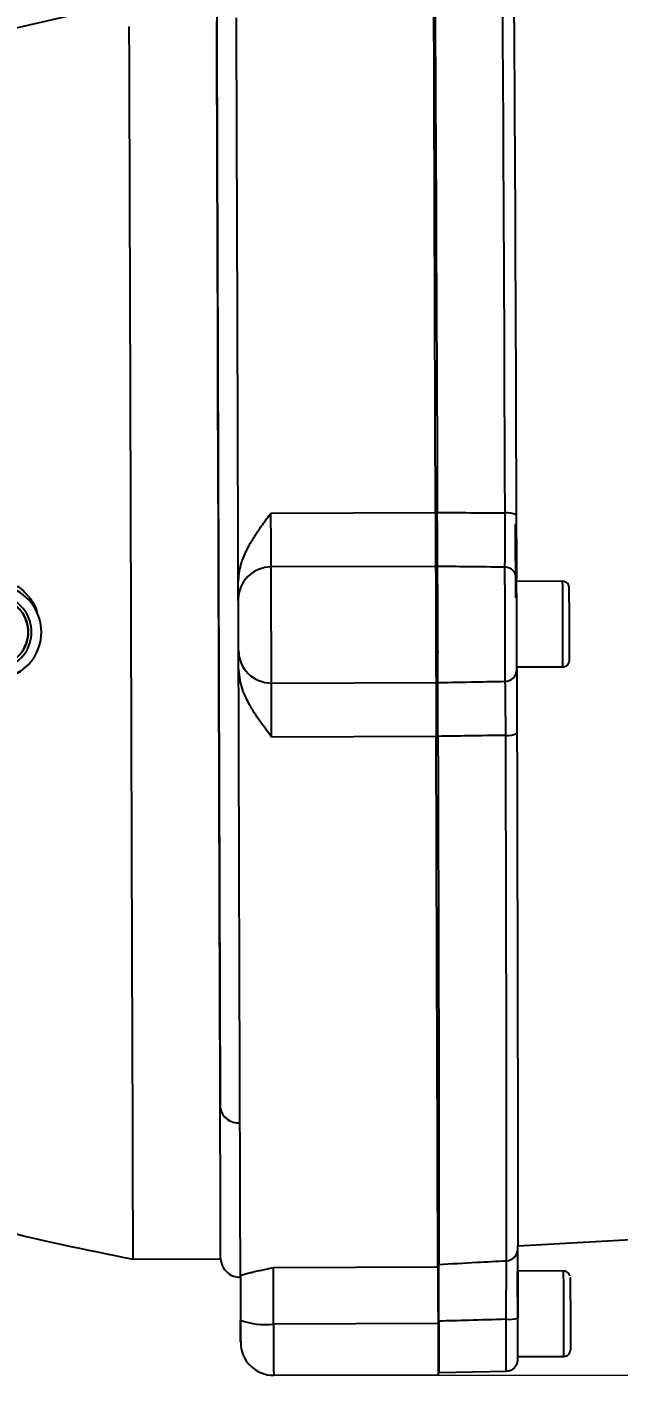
# Model space of a CAD drawing. Header units: millimetres. Extents: x 2384 to 4064, y 886 to 2074.
# Drawn here: x 3577.1 to 3666.9, y 1704.8 to 1910 of the extents above; entities that cross this region are included whole.
import ezdxf

# ---------------------------------------------------------------- set-up
doc = ezdxf.new("R2010")
doc.units = ezdxf.units.MM
doc.layers.add('标注', color=3, linetype='Continuous', lineweight=13)
doc.styles.add('SLDTEXTSTYLE1', font='txt.shx', dxfattribs={"width": 0.7, "bigfont": 'gbcbig.shx'})
doc.dimstyles.new('SLDDIMSTYLE12$0', dxfattribs={"dimtxt": 12, "dimasz": 10, "dimexe": 0, "dimexo": 0.0625, "dimgap": 0.875, "dimtad": 1, "dimdec": 1, "dimlfac": 1.8, "dimrnd": 1e-09, "dimzin": 12, "dimdsep": 46, "dimtxsty": 'SLDTEXTSTYLE1', "dimcen": 0.09, "dimdle": 8.16, "dimclrd": 3, "dimclre": 3, "dimadec": 0, "dimazin": 3, "dimtfac": 1, "dimtdec": 1, "dimtofl": 0, "dimtmove": 0, "dimatfit": 3, "dimfxl": 0, "dimfrac": 2, "dimtolj": 1, "dimlwd": 5, "dimlwe": 5, "dimarcsym": 0})

# ---------------------------------------------------------------- blocks, each defined once
blk = doc.blocks.new('*D58')
at = {"layer": 'Defpoints', "color": 0, "transparency": 16777216}
for p in [(3649.22, 1933.01), (3639.6, 1704.98), (3841.03, 1704.98)]:
    blk.add_point(p, dxfattribs=at)
at = {"layer": '标注', "color": 3, "lineweight": 5, "transparency": 16777216}
blk.add_line((3649.29, 1933.01), (3841.03, 1933.01), dxfattribs=at)
at = {"layer": '标注', "color": 3, "linetype": 'Continuous', "lineweight": 5, "transparency": 16777216}
for p, q in [((3841.03, 1923.01), (3841.03, 1714.98)), ((3639.66, 1704.98), (3841.03, 1704.98))]:
    blk.add_line(p, q, dxfattribs=at)
at = {"layer": '标注', "color": 3, "transparency": 16777216}
for points in [[(3839.36, 1923.01), (3842.69, 1923.01), (3841.03, 1933.01)], [(3839.36, 1714.98), (3842.69, 1714.98), (3841.03, 1704.98)]]:
    blk.add_solid(points, dxfattribs=at)
at = {"layer": '标注', "color": 0, "transparency": 16777216, "insert": (3835.15, 1818.99), "char_height": 10, "attachment_point": 5, "rotation": 90, "style": 'SLDTEXTSTYLE1'}
blk.add_mtext('\\A1;230', dxfattribs=at)

msp = doc.modelspace()

# ---------------------------------------------------------------- linework, layer by layer
at = {"color": 7, "linetype": 'Continuous', "lineweight": 25}
for p, q in [((3614.187, 1836.066), (3639.187, 1836.145)), ((3651.382, 1823.167), (3651.347, 1834.402)), ((3639.213, 1827.961), (3614.213, 1827.882)), ((3658.509, 1825.689), (3651.513, 1825.667)), ((3639.52, 1823.13), (3639.228, 1823.129)), ((3639.253, 1815.129), (3639.545, 1815.13)), ((3577.403, 1813.107), (3577.426, 1813.132)), ((3651.554, 1812.667), (3658.55, 1812.689)), ((3614.268, 1810.223), (3639.268, 1810.302)), ((3639.294, 1802.085), (3614.294, 1802.007)), ((3651.679, 1724.641), (3802.875, 1733.041)), ((3593.249, 1722.625), (3606.544, 1722.667)), ((3614.548, 1721.362), (3639.548, 1721.44)), ((3658.658, 1720.824), (3651.658, 1720.802)), ((3639.669, 1718.264), (3639.558, 1718.264)), ((3639.575, 1712.831), (3614.575, 1712.752)), ((3639.583, 1710.264), (3639.694, 1710.264)), ((3651.703, 1707.802), (3658.699, 1707.824)), ((3614.6, 1704.954), (3639.599, 1705.033)), ((3639.707, 1705.374), (3649.938, 1705.584))]:
    msp.add_line(p, q, dxfattribs=at)
at = {"color": 7, "linetype": 'Continuous', "lineweight": 25, "flags": 128}
for points in [[(3639.072, 1916.661), (3639.086, 1915.429), (3639.101, 1913.836), (3639.117, 1911.889), (3639.134, 1909.594), (3639.152, 1906.961), (3639.17, 1903.999), (3639.189, 1900.72), (3639.209, 1897.135), (3639.229, 1893.258), (3639.25, 1889.104), (3639.271, 1884.688), (3639.292, 1880.027), (3639.314, 1875.138), (3639.335, 1870.04), (3639.357, 1864.751), (3639.379, 1859.292), (3639.4, 1853.683), (3639.422, 1847.944), (3639.443, 1842.099), (3639.463, 1836.167)], [(3649.757, 1836.079), (3649.736, 1841.981), (3649.715, 1847.798), (3649.694, 1853.508), (3649.673, 1859.09), (3649.651, 1864.523), (3649.63, 1869.785), (3649.608, 1874.859), (3649.587, 1879.724), (3649.565, 1884.362), (3649.544, 1888.756), (3649.524, 1892.889), (3649.504, 1896.746), (3649.484, 1900.313), (3649.465, 1903.576), (3649.447, 1906.522), (3649.429, 1909.141), (3649.413, 1911.423), (3649.397, 1913.359), (3649.382, 1914.943), (3649.368, 1916.167)], [(3651.079, 1914.402), (3651.092, 1913.2), (3651.107, 1911.646), (3651.123, 1909.745), (3651.139, 1907.504), (3651.156, 1904.933), (3651.174, 1902.041), (3651.193, 1898.838), (3651.212, 1895.336), (3651.232, 1891.55), (3651.252, 1887.492), (3651.273, 1883.178), (3651.293, 1878.625), (3651.314, 1873.849), (3651.336, 1868.868), (3651.357, 1863.701), (3651.378, 1858.368), (3651.399, 1852.888), (3651.42, 1847.282), (3651.44, 1841.572), (3651.461, 1835.777)], [(3593.249, 1722.625), (3593.249, 1722.625), (3593.249, 1722.814), (3593.247, 1723.357), (3593.244, 1724.253), (3593.24, 1725.497), (3593.235, 1727.086), (3593.229, 1729.014), (3593.222, 1731.273), (3593.214, 1733.856), (3593.205, 1736.751), (3593.195, 1739.95), (3593.184, 1743.439), (3593.172, 1747.206), (3593.159, 1751.236), (3593.146, 1755.516), (3593.132, 1760.028), (3593.117, 1764.756), (3593.101, 1769.683), (3593.085, 1774.79), (3593.069, 1780.058), (3593.052, 1785.467), (3593.034, 1790.998), (3593.017, 1796.63), (3592.999, 1802.342), (3592.981, 1808.112), (3592.962, 1813.92), (3592.944, 1819.743), (3592.926, 1825.56), (3592.907, 1831.35), (3592.889, 1837.09), (3592.871, 1842.759), (3592.854, 1848.337), (3592.837, 1853.802), (3592.82, 1859.135), (3592.804, 1864.315), (3592.788, 1869.323), (3592.773, 1874.14), (3592.758, 1878.75), (3592.744, 1883.133), (3592.731, 1887.275), (3592.719, 1891.159), (3592.708, 1894.771), (3592.697, 1898.099), (3592.688, 1901.128), (3592.679, 1903.849), (3592.671, 1906.251), (3592.665, 1908.325), (3592.659, 1910.064)], [(3606.472, 1745.639), (3606.459, 1749.553), (3606.446, 1753.721), (3606.432, 1758.127), (3606.418, 1762.756), (3606.403, 1767.591), (3606.387, 1772.612), (3606.37, 1777.802), (3606.354, 1783.142), (3606.336, 1788.612), (3606.319, 1794.19), (3606.301, 1799.858), (3606.283, 1805.594), (3606.265, 1811.375), (3606.246, 1817.182), (3606.228, 1822.993), (3606.21, 1828.786), (3606.192, 1834.539), (3606.174, 1840.231), (3606.156, 1845.842), (3606.139, 1851.35), (3606.122, 1856.735), (3606.105, 1861.978), (3606.089, 1867.057), (3606.074, 1871.956), (3606.059, 1876.655), (3606.045, 1881.138), (3606.032, 1885.387), (3606.019, 1889.387), (3606.007, 1893.123), (3605.996, 1896.581), (3605.986, 1899.749), (3605.977, 1902.614), (3605.969, 1905.167), (3605.962, 1907.397), (3605.956, 1909.297), (3605.951, 1910.858)], [(3609.22, 1825.473), (3609.202, 1831.386), (3609.183, 1837.254), (3609.165, 1843.055), (3609.147, 1848.769), (3609.129, 1854.375), (3609.112, 1859.853), (3609.095, 1865.184), (3609.079, 1870.348), (3609.063, 1875.326), (3609.048, 1880.101), (3609.034, 1884.655), (3609.02, 1888.972), (3609.008, 1893.037), (3608.996, 1896.834), (3608.985, 1900.351), (3608.974, 1903.574), (3608.965, 1906.492), (3608.957, 1909.094), (3608.95, 1911.372)], [(3614.213, 1827.882), (3614.212, 1828.203), (3614.21, 1828.766), (3614.208, 1829.558), (3614.204, 1830.557), (3614.201, 1831.739), (3614.196, 1833.075), (3614.192, 1834.529), (3614.187, 1836.066)], [(3614.268, 1810.223), (3614.267, 1810.643), (3614.265, 1811.42), (3614.261, 1812.521), (3614.257, 1813.899), (3614.252, 1815.495), (3614.246, 1817.243), (3614.241, 1819.067), (3614.235, 1820.891), (3614.229, 1822.636), (3614.224, 1824.229), (3614.22, 1825.603), (3614.217, 1826.698), (3614.214, 1827.469), (3614.213, 1827.882)], [(3609.261, 1812.573), (3609.256, 1814.184), (3609.251, 1815.797), (3609.246, 1817.41), (3609.241, 1819.023), (3609.236, 1820.637), (3609.231, 1822.25), (3609.225, 1823.862), (3609.22, 1825.473)], [(3639.543, 1814.88), (3639.545, 1815.067), (3639.545, 1815.615), (3639.544, 1816.476), (3639.542, 1817.572), (3639.538, 1818.807), (3639.534, 1820.07), (3639.53, 1821.25), (3639.525, 1822.241), (3639.521, 1822.956), (3639.518, 1823.331), (3639.516, 1823.333), (3639.515, 1823.13)], [(3639.54, 1815.13), (3639.541, 1815.07), (3639.543, 1814.88)], [(3577.403, 1813.107), (3576.15, 1812.014), (3574.607, 1811.21)], [(3609.479, 1743.361), (3609.466, 1747.464), (3609.452, 1751.838), (3609.438, 1756.469), (3609.422, 1761.338), (3609.406, 1766.427), (3609.39, 1771.716), (3609.372, 1777.186), (3609.355, 1782.814), (3609.337, 1788.58), (3609.318, 1794.461), (3609.299, 1800.436), (3609.28, 1806.481), (3609.261, 1812.573)], [(3614.294, 1802.007), (3614.289, 1803.545), (3614.285, 1805.002), (3614.281, 1806.341), (3614.277, 1807.527), (3614.274, 1808.531), (3614.271, 1809.327), (3614.269, 1809.896), (3614.268, 1810.223)], [(3639.548, 1721.44), (3639.544, 1722.677), (3639.539, 1724.274), (3639.533, 1726.227), (3639.526, 1728.527), (3639.517, 1731.166), (3639.508, 1734.135), (3639.498, 1737.421), (3639.486, 1741.014), (3639.474, 1744.898), (3639.461, 1749.06), (3639.447, 1753.485), (3639.432, 1758.154), (3639.417, 1763.052), (3639.401, 1768.159), (3639.384, 1773.457), (3639.367, 1778.925), (3639.349, 1784.543), (3639.331, 1790.29), (3639.313, 1796.145), (3639.294, 1802.085)], [(3639.57, 1802.111), (3639.587, 1796.183), (3639.603, 1790.341), (3639.617, 1784.608), (3639.631, 1779.004), (3639.644, 1773.552), (3639.655, 1768.271), (3639.665, 1763.181), (3639.675, 1758.301), (3639.683, 1753.65), (3639.689, 1749.244), (3639.695, 1745.101), (3639.699, 1741.237), (3639.702, 1737.664), (3639.703, 1734.398), (3639.703, 1731.449), (3639.702, 1728.83), (3639.7, 1726.55), (3639.696, 1724.618), (3639.691, 1723.04), (3639.685, 1721.823)], [(3649.977, 1722.382), (3649.983, 1723.591), (3649.988, 1725.159), (3649.992, 1727.081), (3649.994, 1729.349), (3649.996, 1731.954), (3649.995, 1734.887), (3649.994, 1738.137), (3649.991, 1741.691), (3649.987, 1745.536), (3649.982, 1749.659), (3649.975, 1754.042), (3649.967, 1758.67), (3649.958, 1763.526), (3649.948, 1768.591), (3649.936, 1773.847), (3649.923, 1779.272), (3649.91, 1784.848), (3649.895, 1790.554), (3649.88, 1796.367), (3649.863, 1802.266)], [(3651.565, 1802.583), (3651.581, 1796.791), (3651.596, 1791.084), (3651.611, 1785.483), (3651.624, 1780.009), (3651.636, 1774.683), (3651.648, 1769.523), (3651.658, 1764.551), (3651.667, 1759.784), (3651.675, 1755.24), (3651.681, 1750.937), (3651.686, 1746.89), (3651.691, 1743.115), (3651.693, 1739.625), (3651.695, 1736.435), (3651.695, 1733.556), (3651.694, 1730.998), (3651.691, 1728.772), (3651.688, 1726.885), (3651.683, 1725.345), (3651.676, 1724.158)], [(3614.575, 1712.752), (3614.57, 1714.307), (3614.565, 1715.792), (3614.561, 1717.169), (3614.557, 1718.404), (3614.554, 1719.464), (3614.551, 1720.324), (3614.549, 1720.962), (3614.548, 1721.362)], [(3609.553, 1719.838), (3609.553, 1719.838), (3609.553, 1719.854), (3609.552, 1719.897), (3609.552, 1719.966), (3609.552, 1720.061)], [(3651.699, 1707.802), (3651.701, 1707.972), (3651.702, 1708.484), (3651.702, 1709.309), (3651.7, 1710.404), (3651.697, 1711.709), (3651.694, 1713.153), (3651.689, 1714.659), (3651.684, 1716.146), (3651.678, 1717.534), (3651.673, 1718.747), (3651.668, 1719.721), (3651.664, 1720.403), (3651.66, 1720.755), (3651.657, 1720.76), (3651.656, 1720.417), (3651.656, 1719.744), (3651.657, 1718.777), (3651.657, 1718.545)], [(3659.661, 1719.827), (3659.662, 1719.827), (3659.665, 1719.635), (3659.669, 1719.081), (3659.673, 1718.204), (3659.678, 1717.062), (3659.684, 1715.734), (3659.688, 1714.31), (3659.693, 1712.887), (3659.696, 1711.562), (3659.698, 1710.426), (3659.699, 1709.555), (3659.698, 1709.01), (3659.697, 1708.831)], [(3639.692, 1710.014), (3639.694, 1710.201), (3639.694, 1710.75), (3639.693, 1711.61), (3639.691, 1712.706), (3639.687, 1713.941), (3639.683, 1715.204), (3639.679, 1716.384), (3639.674, 1717.376), (3639.67, 1718.091), (3639.667, 1718.466), (3639.665, 1718.467), (3639.664, 1718.264)], [(3639.698, 1713.182), (3639.702, 1711.39), (3639.706, 1709.721), (3639.709, 1708.247), (3639.711, 1707.029), (3639.711, 1706.121), (3639.709, 1705.561), (3639.707, 1705.374), (3639.703, 1705.566), (3639.698, 1706.13), (3639.693, 1707.043), (3639.687, 1708.263), (3639.68, 1709.741), (3639.678, 1710.264)], [(3614.575, 1712.752), (3614.581, 1710.966), (3614.586, 1709.302), (3614.59, 1707.831), (3614.594, 1706.616), (3614.597, 1705.708), (3614.599, 1705.146), (3614.6, 1704.954), (3614.6, 1704.954)], [(3639.689, 1710.264), (3639.69, 1710.204), (3639.692, 1710.014)]]:
    msp.add_lwpolyline(points, dxfattribs=at)
at = {"color": 7, "linetype": 'Continuous', "lineweight": 25}
msp.add_circle((3572.101, 1817.978), 5.2, dxfattribs=at)
for centre, radius, start, end in [((3673.739, 1504.81), 416.745, 101.22027, 111.15509), ((3650.163, 1833.408), 2.701, 61.29136, 98.64725), ((3614.209, 1822.901), 4.981, 89.95996, 179.95822), ((1301.003, 1811.78), 2338.557, 359.963814, 0.396284), ((1445.403, 1812.234), 2204.388, 359.954608, 0.40549), ((3649.714, 1826.039), 1.795, 0.29599, 89.31394), ((1859.374, 1813.535), 1792.179, 359.96004, 0.400058), ((3572.098, 1817.975), 7.2, 290.58678, 69.4134), ((2887.724, 1818.684), 770.817, 0.036022, 0.520696), ((1934.257, 1814.417), 1725.289, 0.158018, 0.319112), ((3572.092, 1817.969), 5.2, 317.72621, 137.72594), ((3572.101, 1817.978), 5.7, 290.58679, 69.4134), ((2610.995, 1814.441), 1047.557, 359.904172, 0.258571), ((2260.466, 1813.882), 1399.083, 0.006511, 0.216759), ((3614.232, 1815.203), 4.98, 180.41624, 270.41429), ((3649.757, 1812.283), 1.796, 271.05348, 0.07083), ((3650.252, 1804.907), 2.67, 261.62126, 299.45617), ((3609.156, 1746.059), 2.717, 188.90039, 276.81746), ((3671.765, 2131.908), 416.745, 256.09466, 259.14045), ((3649.892, 1724.164), 1.785, 272.72918, 359.80341), ((2280.782, 1709.995), 1377.919, 359.909741, 0.450299), ((2803.046, 1711.635), 848.646, 359.909962, 0.450078), ((3613.311, 1723.309), 10.632, 249.41724, 276.8281), ((3650.346, 1718.201), 4.75, 264.94464, 286.46769), ((2372.87, 1707.926), 1277.07, 359.894967, 0.24873), ((2206.207, 1708.156), 1445.496, 359.981236, 0.217594), ((3614.584, 1709.954), 5, 180.18036, 270.18036)]:
    msp.add_arc(centre, radius, start, end, dxfattribs=at)
for points in [[(3639.187, 1836.145), (3639.177, 1839.445), (3639.156, 1846.046), (3639.126, 1855.616), (3639.097, 1864.817), (3639.069, 1873.537), (3639.044, 1881.69), (3639.02, 1889.188), (3638.999, 1895.956), (3638.98, 1901.92), (3638.964, 1907.025), (3638.951, 1911.193), (3638.94, 1914.474), (3638.936, 1915.816), (3638.934, 1916.487)], [(3639.187, 1836.145), (3639.19, 1835.117), (3639.197, 1833.062), (3639.205, 1830.527), (3639.211, 1828.646), (3639.212, 1828.189), (3639.213, 1827.961)], [(3639.213, 1827.961), (3639.214, 1827.716), (3639.215, 1827.226), (3639.222, 1825.142), (3639.23, 1822.363), (3639.241, 1819.146), (3639.251, 1815.927), (3639.259, 1813.142), (3639.266, 1811.048), (3639.268, 1810.551), (3639.268, 1810.302)], [(3609.228, 1822.905), (3609.228, 1823.129), (3609.226, 1823.578), (3609.222, 1824.842), (3609.22, 1825.473)], [(3609.261, 1812.573), (3609.259, 1813.208), (3609.255, 1814.48), (3609.254, 1814.938), (3609.253, 1815.167)], [(3639.268, 1810.302), (3639.269, 1810.07), (3639.271, 1809.605), (3639.276, 1807.714), (3639.284, 1805.171), (3639.291, 1803.114), (3639.294, 1802.085)], [(3639.548, 1721.44), (3639.549, 1721.16), (3639.55, 1720.598), (3639.557, 1718.586), (3639.565, 1715.952), (3639.572, 1713.871), (3639.575, 1712.831)], [(3609.552, 1720.061), (3609.555, 1719.021), (3609.562, 1716.942), (3609.569, 1714.551), (3609.573, 1713.355)], [(3609.552, 1720.036), (3609.555, 1718.999), (3609.562, 1716.925), (3609.569, 1714.535), (3609.573, 1713.341)]]:
    msp.add_open_spline(points, degree=3, dxfattribs=at)
for points, knots in [([(3605.939, 1914.827), (3605.939, 1914.745), (3605.94, 1914.58), (3605.944, 1913.147), (3605.952, 1910.798), (3605.962, 1907.428), (3605.976, 1903.066), (3605.993, 1897.765), (3606.012, 1891.604), (3606.034, 1884.677), (3606.058, 1877.131), (3606.083, 1869.102), (3606.109, 1860.731), (3606.137, 1852.055), (3606.165, 1843.061), (3606.194, 1833.724), (3606.225, 1824.049), (3606.256, 1814.165), (3606.287, 1804.211), (3606.318, 1794.375), (3606.348, 1784.806), (3606.377, 1775.647), (3606.404, 1767.054), (3606.429, 1759.146), (3606.452, 1751.934), (3606.465, 1747.725), (3606.472, 1745.639)], [0, 0, 0, 0, 0.03995482, 0.08064697, 0.12202754, 0.16441326, 0.2070901, 0.25, 0.29290784, 0.33558471, 0.37797245, 0.41935105, 0.4600437, 0.5, 0.53995431, 0.58064697, 0.62202754, 0.66441326, 0.7070901, 0.75, 0.79290784, 0.83558471, 0.87797245, 0.91935105, 0.9600442, 1, 1, 1, 1]), ([(3609.22, 1825.473), (3609.302, 1826.394), (3609.415, 1827.653), (3609.945, 1829.178), (3610.357, 1830.162), (3610.973, 1831.381), (3611.813, 1832.77), (3612.943, 1834.399), (3613.748, 1835.478), (3614.187, 1836.066)], [0, 0, 0, 0, 0.2309075, 0.3156551, 0.4051151, 0.4997308, 0.6595094, 0.8142552, 1, 1, 1, 1]), ([(3639.504, 1827.954), (3639.502, 1828.182), (3639.497, 1828.637), (3639.486, 1830.518), (3639.475, 1833.066), (3639.467, 1835.132), (3639.463, 1836.167)], [0, 0, 0, 0, 0.2500652, 0.4994456, 0.7493864, 1, 1, 1, 1]), ([(3639.463, 1836.167), (3641.385, 1836.152), (3644.816, 1836.124), (3648.247, 1836.092), (3649.757, 1836.079)], [0, 0, 0, 0, 0.56, 1, 1, 1, 1]), ([(3649.735, 1827.834), (3649.742, 1828.04), (3649.756, 1828.452), (3649.766, 1830.33), (3649.768, 1832.914), (3649.761, 1835.023), (3649.757, 1836.079)], [0, 0, 0, 0, 0.24985559, 0.49966981, 0.74971105, 1, 1, 1, 1]), ([(3651.461, 1835.777), (3651.464, 1834.843), (3651.471, 1832.979), (3651.481, 1830.494), (3651.492, 1828.329), (3651.502, 1826.65), (3651.507, 1826.249), (3651.509, 1826.048)], [0, 0, 0, 0, 0.1872812, 0.3736777, 0.5607984, 0.7799545, 1, 1, 1, 1]), ([(3649.735, 1827.834), (3647.826, 1827.857), (3644.415, 1827.898), (3641.005, 1827.937), (3639.504, 1827.954)], [0, 0, 0, 0, 0.56, 1, 1, 1, 1]), ([(3574.252, 1825.633), (3574.914, 1825.321), (3576.24, 1824.695), (3577.689, 1823.049), (3578.505, 1821.739), (3578.617, 1820.992), (3578.621, 1820.96)], [0, 0, 0, 0, 0.32853232, 0.65706464, 0.98559696, 1, 1, 1, 1]), ([(3659.519, 1824.024), (3659.519, 1824.034), (3659.518, 1824.297), (3659.516, 1824.492), (3659.514, 1824.653), (3659.513, 1824.698), (3659.512, 1824.725), (3659.511, 1824.754), (3659.508, 1824.792), (3659.496, 1824.882), (3659.453, 1825.054), (3659.334, 1825.284), (3659.116, 1825.507), (3658.828, 1825.664), (3658.613, 1825.675), (3658.512, 1825.68)], [0, 0, 0, 0, 0.0123078, 0.3316854, 0.4924305, 0.5758181, 0.6127656, 0.630515, 0.6433524, 0.6588883, 0.7041664, 0.7693524, 0.8453876, 0.9275678, 1, 1, 1, 1]), ([(3609.253, 1815.167), (3609.253, 1815.27), (3609.252, 1815.485), (3609.249, 1816.407), (3609.245, 1817.648), (3609.241, 1819.042), (3609.236, 1820.435), (3609.232, 1821.673), (3609.229, 1822.591), (3609.229, 1822.803), (3609.228, 1822.905)], [0, 0, 0, 0, 0.1208327, 0.25, 0.3791673, 0.5, 0.6208327, 0.75, 0.8791673, 1, 1, 1, 1]), ([(3658.555, 1812.704), (3658.636, 1812.704), (3658.823, 1812.705), (3659.077, 1812.827), (3659.283, 1812.998), (3659.415, 1813.178), (3659.491, 1813.345), (3659.527, 1813.477), (3659.54, 1813.567), (3659.544, 1813.612), (3659.546, 1813.637), (3659.547, 1813.66), (3659.548, 1813.694), (3659.549, 1813.757), (3659.549, 1813.929), (3659.549, 1814.049)], [0, 0, 0, 0, 0.0709183, 0.1654865, 0.2428261, 0.308233, 0.3625455, 0.4051173, 0.4307884, 0.4454799, 0.4584689, 0.4776437, 0.5178876, 0.6635314, 1, 1, 1, 1]), ([(3614.294, 1802.007), (3613.996, 1802.401), (3613.398, 1803.19), (3612.505, 1804.415), (3611.675, 1805.65), (3610.9, 1806.946), (3610.254, 1808.253), (3609.518, 1810.105), (3609.365, 1811.578), (3609.261, 1812.573)], [0, 0, 0, 0, 0.1251411, 0.2502768, 0.3829569, 0.5005777, 0.6305839, 0.7503305, 1, 1, 1, 1]), ([(3651.553, 1812.285), (3651.551, 1812.128), (3651.549, 1811.815), (3651.549, 1810.497), (3651.551, 1808.533), (3651.556, 1805.865), (3651.562, 1803.678), (3651.565, 1802.583)], [0, 0, 0, 0, 0.1872716, 0.3736538, 0.5608014, 0.7799695, 1, 1, 1, 1]), ([(3639.57, 1802.111), (3639.568, 1803.143), (3639.562, 1805.204), (3639.558, 1807.746), (3639.556, 1809.624), (3639.558, 1810.076), (3639.56, 1810.303)], [0, 0, 0, 0, 0.2500466, 0.4994486, 0.7493959, 1, 1, 1, 1]), ([(3639.56, 1810.303), (3641.469, 1810.337), (3644.879, 1810.397), (3648.289, 1810.46), (3649.79, 1810.487)], [0, 0, 0, 0, 0.56, 1, 1, 1, 1]), ([(3649.863, 1802.266), (3649.86, 1803.318), (3649.854, 1805.423), (3649.836, 1808.002), (3649.814, 1809.876), (3649.798, 1810.283), (3649.79, 1810.487)], [0, 0, 0, 0, 0.24974351, 0.4995348, 0.74962295, 1, 1, 1, 1]), ([(3649.863, 1802.266), (3647.942, 1802.236), (3644.511, 1802.183), (3641.08, 1802.133), (3639.57, 1802.111)], [0, 0, 0, 0, 0.56, 1, 1, 1, 1]), ([(3606.544, 1722.672), (3606.544, 1722.67), (3606.544, 1722.619), (3606.543, 1722.827), (3606.542, 1723.377), (3606.538, 1724.344), (3606.534, 1725.687), (3606.528, 1727.589), (3606.52, 1730.178), (3606.509, 1733.617), (3606.497, 1737.704), (3606.484, 1741.778), (3606.475, 1744.578), (3606.472, 1745.639)], [0, 0, 0, 0, 0.0026523, 0.0914216, 0.1803675, 0.2693134, 0.3597118, 0.4501102, 0.5674593, 0.6848084, 0.8055667, 0.9263251, 1, 1, 1, 1]), ([(3609.548, 1719.84), (3609.548, 1719.839), (3609.548, 1719.832), (3609.548, 1719.852), (3609.549, 1719.888), (3609.549, 1719.953), (3609.548, 1720.041), (3609.548, 1720.154), (3609.548, 1720.291), (3609.547, 1720.696), (3609.545, 1721.611), (3609.54, 1723.48), (3609.532, 1726.247), (3609.519, 1730.375), (3609.501, 1736.165), (3609.486, 1740.962), (3609.479, 1743.361)], [0, 0, 0, 0, 0.0026187, 0.0249684, 0.0473181, 0.0696678, 0.0920175, 0.1143672, 0.1367169, 0.1590665, 0.2819526, 0.3916792, 0.5014056, 0.667604, 0.8338021, 1, 1, 1, 1]), ([(3651.676, 1724.158), (3651.676, 1723.926), (3651.674, 1723.464), (3651.674, 1721.942), (3651.677, 1719.797), (3651.683, 1716.987), (3651.69, 1714.761), (3651.693, 1713.646)], [0, 0, 0, 0, 0.1872812, 0.3736777, 0.5607984, 0.7799545, 1, 1, 1, 1]), ([(3606.542, 1722.694), (3606.599, 1722.329), (3606.718, 1721.571), (3607.423, 1720.612), (3608.417, 1719.956), (3609.182, 1719.876), (3609.55, 1719.838)], [0, 0, 0, 0, 0.2403735, 0.4995743, 0.7590162, 1, 1, 1, 1]), ([(3609.552, 1720.061), (3609.576, 1720.095), (3609.627, 1720.167), (3609.994, 1720.298), (3610.525, 1720.446), (3611.173, 1720.603), (3611.941, 1720.776), (3612.766, 1720.958), (3613.655, 1721.154), (3614.25, 1721.292), (3614.548, 1721.362)], [0, 0, 0, 0, 0.1208142, 0.2501571, 0.3699235, 0.4999796, 0.617279, 0.7495777, 0.8747893, 1, 1, 1, 1]), ([(3639.628, 1721.63), (3639.63, 1721.4), (3639.635, 1720.872), (3639.642, 1719.582), (3639.646, 1718.478), (3639.647, 1718.264)], [0, 0, 0, 0, 0.3848612, 0.8806821, 1, 1, 1, 1]), ([(3639.698, 1713.182), (3639.695, 1714.228), (3639.689, 1716.315), (3639.684, 1718.961), (3639.682, 1720.98), (3639.684, 1721.541), (3639.685, 1721.823)], [0, 0, 0, 0, 0.25006523, 0.49944561, 0.74938637, 1, 1, 1, 1]), ([(3639.685, 1721.823), (3641.606, 1721.927), (3645.037, 1722.114), (3648.467, 1722.3), (3649.977, 1722.382)], [0, 0, 0, 0, 0.56, 1, 1, 1, 1]), ([(3649.928, 1713.469), (3649.934, 1714.542), (3649.947, 1716.687), (3649.962, 1719.426), (3649.973, 1721.516), (3649.976, 1722.093), (3649.977, 1722.382)], [0, 0, 0, 0, 0.2498556, 0.4996698, 0.7497111, 1, 1, 1, 1]), ([(3659.628, 1720.057), (3659.614, 1720.114), (3659.58, 1720.245), (3659.448, 1720.462), (3659.223, 1720.673), (3658.935, 1720.811), (3658.74, 1720.809), (3658.661, 1720.809)], [0, 0, 0, 0, 0.13421453, 0.30685003, 0.56364685, 0.82456507, 1, 1, 1, 1]), ([(3609.584, 1709.938), (3609.584, 1709.985), (3609.583, 1710.083), (3609.581, 1710.856), (3609.577, 1711.99), (3609.574, 1712.91), (3609.573, 1713.355)], [0, 0, 0, 0, 0.2416654, 0.5, 0.7583346, 1, 1, 1, 1]), ([(3609.573, 1713.341), (3609.574, 1712.896), (3609.577, 1711.977), (3609.581, 1710.846), (3609.583, 1710.078), (3609.584, 1709.984), (3609.584, 1709.938)], [0, 0, 0, 0, 0.2416654, 0.5, 0.7583346, 1, 1, 1, 1]), ([(3649.928, 1713.469), (3648.018, 1713.416), (3644.608, 1713.321), (3641.198, 1713.225), (3639.698, 1713.182)], [0, 0, 0, 0, 0.56, 1, 1, 1, 1]), ([(3639.575, 1712.831), (3639.578, 1711.783), (3639.585, 1709.689), (3639.593, 1707.098), (3639.598, 1705.517), (3639.6, 1704.843), (3639.599, 1705.035), (3639.599, 1705.036)], [0, 0, 0, 0, 0.2496788, 0.4993575, 0.7490363, 0.9987151, 1, 1, 1, 1]), ([(3649.96, 1705.601), (3650.157, 1705.62), (3650.533, 1705.655), (3650.993, 1705.928), (3651.316, 1706.246), (3651.516, 1706.567), (3651.627, 1706.852), (3651.676, 1707.068), (3651.693, 1707.207), (3651.697, 1707.271), (3651.699, 1707.309), (3651.701, 1707.345), (3651.702, 1707.4), (3651.703, 1707.467), (3651.703, 1707.627), (3651.703, 1707.705)], [0, 0, 0, 0, 0.1291027, 0.2466518, 0.3443681, 0.4268605, 0.4944726, 0.5459987, 0.5735062, 0.5895973, 0.6043404, 0.626687, 0.6752813, 0.8413976, 1, 1, 1, 1]), ([(3658.701, 1707.838), (3658.785, 1707.839), (3658.976, 1707.841), (3659.232, 1707.965), (3659.436, 1708.136), (3659.566, 1708.317), (3659.641, 1708.483), (3659.676, 1708.614), (3659.689, 1708.703), (3659.693, 1708.746), (3659.695, 1708.772), (3659.695, 1708.781), (3659.696, 1708.787)], [0, 0, 0, 0, 0.1553238, 0.3516599, 0.512435, 0.6484099, 0.7612281, 0.8494731, 0.9020189, 0.9324181, 0.9596133, 1, 1, 1, 1])]:
    msp.add_open_spline(points, degree=3, knots=knots, dxfattribs=at)

# ---------------------------------------------------------------- dimensions: what is measured, and where the dimension line sits
at = {"layer": '标注'}
dim = msp.add_linear_dim(base=(3841.028, 1704.979), p1=(3649.223, 1933.007), p2=(3639.6, 1704.979), angle=90, text='230', dimstyle='SLDDIMSTYLE12$0', override={"dimtxt": 10, "dimtdec": 3, "dimtzin": 0}, dxfattribs=at)
dim.commit()
dim.dimension.update_dxf_attribs({"geometry": '*D58', "text_midpoint": (3835.153, 1818.993)})

doc.saveas('drawing.dxf')
